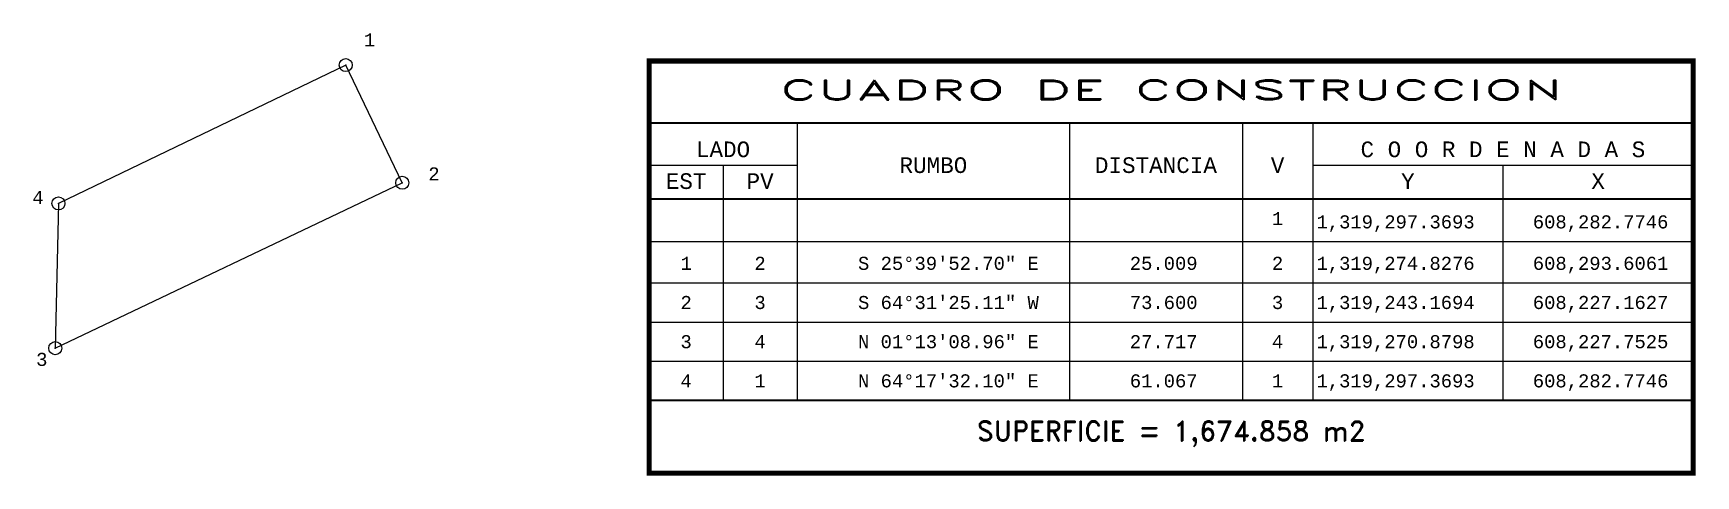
# Model space of a CAD drawing. Header units: millimetres. Extents: x 608223 to 608541, y 1319219 to 1319303.
import ezdxf
from ezdxf.enums import TextEntityAlignment as Align

# ---------------------------------------------------------------- set-up
doc = ezdxf.new("R2010")
doc.units = ezdxf.units.MM
doc.header["$PDMODE"] = 32
doc.header["$PDSIZE"] = 2.5
for name, color, linetype in [('CVL_CUADCON', 1, 'Continuous'), ('CVL_CUADCON_LIN', 8, 'Continuous'), ('CVL_CUADCON_TIT', 1, 'Continuous'), ('CVL_CUADCON_TX', 2, 'Continuous'), ('CVL_PUNTO', 2, 'Continuous'), ('CVL_PUNTO_NUM', 2, 'Continuous')]:
    doc.layers.add(name, color=color, linetype=linetype)
doc.styles.add('HUECA1', font='hueca1.shx')
doc.styles.add('MONOTXT4', font='monotxt4.shx')

msp = doc.modelspace()

# ---------------------------------------------------------------- linework, layer by layer
at = {"color": 2, "elevation": 184.7}
msp.add_lwpolyline([(608293.61, 1319274.83), (608282.77, 1319297.37), (608227.75, 1319270.88), (608227.16, 1319243.17), (608293.61, 1319274.83)], dxfattribs=at)
at = {"layer": 'CVL_CUADCON', "color": 1, "linetype": 'Continuous', "const_width": 1, "flags": 128}
msp.add_lwpolyline([(608340.89, 1319298.16), (608540.82, 1319298.16), (608540.82, 1319219.24), (608340.89, 1319219.24)], close=True, dxfattribs=at)
at = {"layer": 'CVL_CUADCON', "color": 1, "linetype": 'Continuous', "const_width": 0.375, "flags": 128}
for points in [[(608340.89, 1319286.29), (608540.82, 1319286.29)], [(608340.89, 1319271.74), (608540.82, 1319271.74)], [(608340.89, 1319233.16), (608540.82, 1319233.16)]]:
    msp.add_lwpolyline(points, dxfattribs=at)
at = {"layer": 'CVL_CUADCON_LIN', "color": 8, "linetype": 'Continuous'}
for p, q in [((608369.21, 1319286.29), (608369.21, 1319233.16)), ((608421.39, 1319286.29), (608421.39, 1319233.16)), ((608454.5, 1319286.29), (608454.5, 1319233.16)), ((608467.96, 1319286.29), (608467.96, 1319233.16)), ((608340.89, 1319278.22), (608369.21, 1319278.22)), ((608355.04, 1319278.22), (608355.04, 1319233.16)), ((608467.96, 1319278.22), (608540.82, 1319278.22)), ((608504.39, 1319278.22), (608504.39, 1319233.16)), ((608340.89, 1319263.6), (608540.82, 1319263.6)), ((608340.89, 1319255.66), (608540.82, 1319255.66)), ((608340.89, 1319248.16), (608540.82, 1319248.16)), ((608340.89, 1319240.66), (608540.82, 1319240.66)), ((608340.89, 1319233.16), (608540.82, 1319233.16))]:
    msp.add_line(p, q, dxfattribs=at)
at = {"layer": 'CVL_PUNTO', "color": 2}
for p in [(608282.77, 1319297.37), (608293.61, 1319274.83), (608227.75, 1319270.88), (608227.16, 1319243.17)]:
    msp.add_point(p, dxfattribs=at)

# ---------------------------------------------------------------- texts
at = {"layer": 'CVL_CUADCON_TIT', "color": 1, "style": 'HUECA1', "width": 1.758658}
msp.add_text('CUADRO DE CONSTRUCCION', height=3.75, dxfattribs=at).set_placement((608365.89, 1319290.73), (608515.82, 1319290.73), align=Align.FIT)
at = {"layer": 'CVL_CUADCON_TIT', "color": 1, "style": 'MONOTXT4'}
for s, p in [('LADO', (608355.04, 1319279.74)), ('C O O R D E N A D A S', (608504.39, 1319279.74)), ('EST', (608347.97, 1319273.65)), ('PV', (608362.14, 1319273.65)), ('Y', (608486.19, 1319273.65)), ('X', (608522.62, 1319273.65))]:
    msp.add_text(s, height=3, dxfattribs=at).set_placement(p, align=Align.CENTER)
at = {"layer": 'CVL_CUADCON_TIT', "color": 1}
for s, height, style, p in [('RUMBO', 3, 'MONOTXT4', (608395.32, 1319278.21)), ('DISTANCIA', 3, 'MONOTXT4', (608437.94, 1319278.21)), ('V', 3, 'MONOTXT4', (608461.24, 1319278.21)), ('SUPERFICIE = 1,674.858 m2', 3.75, 'HUECA1', (608440.86, 1319226.74))]:
    msp.add_text(s, height=height, dxfattribs=dict(at, style=style)).set_placement(p, align=Align.MIDDLE)
at = {"layer": 'CVL_CUADCON_TX', "color": 2, "style": 'MONOTXT4'}
for s, p in [('1', (608461.23, 1319266.73)), ('1', (608347.97, 1319258.16)), ('2', (608362.13, 1319258.16)), ('2', (608461.23, 1319258.16)), ('2', (608347.97, 1319250.66)), ('3', (608362.13, 1319250.66)), ('3', (608461.23, 1319250.66)), ('3', (608347.97, 1319243.16)), ('4', (608362.13, 1319243.16)), ('4', (608461.23, 1319243.16)), ('4', (608347.97, 1319235.66)), ('1', (608362.13, 1319235.66)), ('1', (608461.23, 1319235.66))]:
    msp.add_text(s, height=2.5, dxfattribs=at).set_placement(p, align=Align.CENTER)
for s, p in [('1,319,297.3693', (608468.69, 1319266.1)), ('608,282.7746', (608510.12, 1319266.1)), ('S 25%%d39\'52.70" E', (608380.89, 1319258.16)), ('25.009', (608432.94, 1319258.16)), ('1,319,274.8276', (608468.69, 1319258.16)), ('608,293.6061', (608510.12, 1319258.16)), ('S 64%%d31\'25.11" W', (608380.89, 1319250.66)), ('73.600', (608432.94, 1319250.66)), ('1,319,243.1694', (608468.69, 1319250.66)), ('608,227.1627', (608510.12, 1319250.66)), ('N 01%%d13\'08.96" E', (608380.89, 1319243.16)), ('27.717', (608432.94, 1319243.16)), ('1,319,270.8798', (608468.69, 1319243.16)), ('608,227.7525', (608510.12, 1319243.16)), ('N 64%%d17\'32.10" E', (608380.89, 1319235.66)), ('61.067', (608432.94, 1319235.66)), ('1,319,297.3693', (608468.69, 1319235.66)), ('608,282.7746', (608510.12, 1319235.66))]:
    msp.add_text(s, height=2.5, dxfattribs=at).set_placement(p)
at = {"layer": 'CVL_PUNTO_NUM', "color": 2, "style": 'MONOTXT4'}
for s, p in [('1', (608286.25, 1319300.96)), ('2', (608298.59, 1319275.28)), ('4', (608222.75, 1319270.77)), ('3', (608223.49, 1319239.77))]:
    msp.add_text(s, height=2.5, dxfattribs=at).set_placement(p)

doc.saveas('drawing.dxf')
